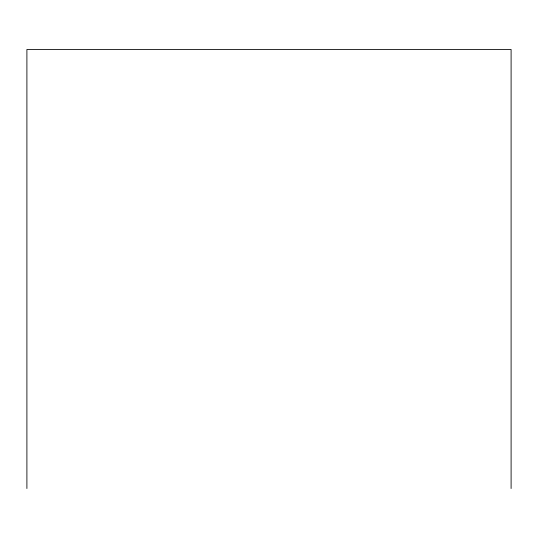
<?xml version="1.0" encoding="UTF-8"?>
<svg xmlns="http://www.w3.org/2000/svg" width="538" height="538" viewBox="0 0 538 538"><rect width="100%" height="100%" fill="white"/><g stroke="black" fill="none" stroke-linecap="round" stroke-linejoin="round"><path stroke-width="0.81" d="M511.1 488.524L511.1 49.476L26.9 49.476L26.9 488.524"/></g></svg>
